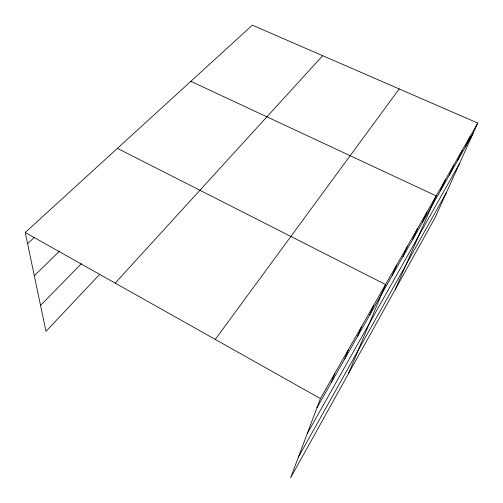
<?xml version="1.0" encoding="UTF-8"?>
<svg xmlns="http://www.w3.org/2000/svg" width="503" height="503" viewBox="0 0 503 503"><rect width="100%" height="100%" fill="white"/><g stroke="black" fill="none" stroke-linecap="round" stroke-linejoin="round"><path stroke-width="0.75" d="M477.756 123.072L320.417 398.596L290.596 477.85L435.082 217.724L477.756 123.072L252.374 25.15L25.244 232.505L45.98 331.358L99.607 274.443M331.276 382.607L334.897 373.239M344.8 358.84L348.592 349.258M357.62 336.312L361.563 326.548M369.799 314.916L373.867 305M348.472 373.647L385.55 284.535L117.406 148.366M392.397 275.21L396.666 265.068M402.903 256.75L407.254 246.533M412.925 239.145L417.345 228.865M422.495 222.32L426.978 211.996M395.32 289.313L436.176 195.881L190.844 81.323M440.672 190.392L445.243 180.017M449.298 175.226L453.907 164.839M457.567 160.702L462.194 150.322M465.489 146.782L470.142 136.414M298.31 457.34L446.589 192.209M307.226 433.655L459.465 163.651M316.991 407.7L473.09 133.427M215.253 339.424L399.2 88.943M115.2 283.12L322.687 55.701M40.536 305.403L81.348 263.71M34.317 275.751L59.65 251.003M27.583 243.666L34.393 237.341M25.244 232.505L320.417 398.596"/></g></svg>
